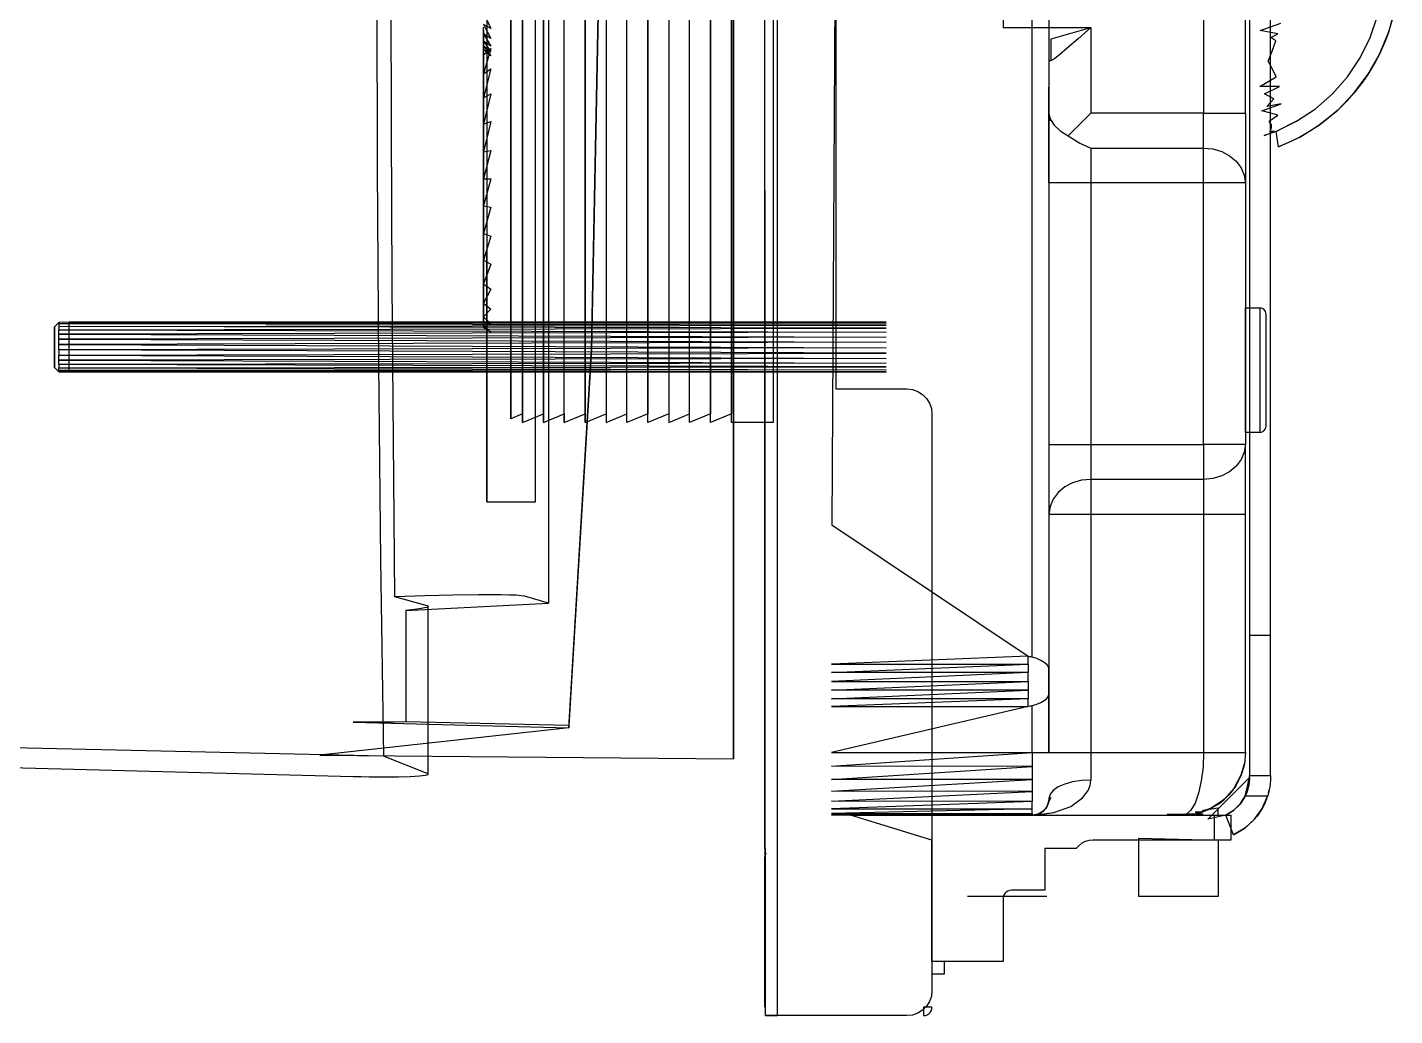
# Model space of a CAD drawing. Header units: metres. Extents: x 62 to 334, y -352 to -102.
# Drawn here: x 186.26 to 192.81, y -149.64 to -144.91 of the extents above; entities that cross this region are included whole.
import ezdxf

# ---------------------------------------------------------------- set-up
doc = ezdxf.new("R2010")
doc.units = ezdxf.units.M

msp = doc.modelspace()

# ---------------------------------------------------------------- linework, layer by layer
for p, q in [((189.8523, -149.64), (189.8522, -139.6401)), ((189.7926, -148.84), (189.7922, -140.4401)), ((192.1122, -140.7901), (192.1122, -148.4911)), ((192.2122, -148.49), (192.2122, -140.789)), ((189.6422, -140.8698), (189.6422, -148.4103)), ((189.6422, -148.4103), (189.6422, -140.8698)), ((188.7569, -141.6151), (188.7569, -147.665)), ((188.4613, -142.1), (188.4613, -147.0557)), ((188.6942, -147.18), (188.6942, -142.1)), ((188.5763, -146.7824), (188.5763, -142.4977)), ((188.5763, -142.4977), (188.5763, -146.7824)), ((188.5763, -146.7824), (188.5763, -142.4977)), ((188.6323, -142.4801), (188.6323, -146.8)), ((188.6323, -142.5201), (188.6323, -146.76)), ((188.6323, -146.8), (188.6323, -142.5201)), ((188.7323, -142.4801), (188.7323, -146.8)), ((188.7323, -146.76), (188.7323, -142.5201)), ((188.8323, -146.8), (188.8323, -142.4801)), ((188.8323, -146.76), (188.8323, -142.5201)), ((188.9323, -146.8), (188.9323, -142.4801)), ((188.9323, -142.5201), (188.9323, -146.8)), ((189.0323, -142.4801), (189.0323, -146.8)), ((189.0323, -142.5201), (189.0323, -146.8)), ((189.1323, -146.8), (189.1323, -142.4801)), ((189.1323, -146.76), (189.1323, -142.5201)), ((189.2323, -146.8), (189.2323, -142.4801)), ((189.2323, -142.5201), (189.2323, -146.76)), ((189.3323, -142.4801), (189.3323, -146.8)), ((189.3323, -142.5201), (189.3323, -146.76)), ((189.4323, -146.8), (189.4323, -142.4801)), ((189.4323, -146.76), (189.4323, -142.5201)), ((189.5323, -146.8), (189.5323, -142.4801)), ((189.5323, -142.5201), (189.5323, -146.76)), ((189.6323, -146.8), (189.6323, -142.4801)), ((189.6323, -142.5201), (189.6323, -146.76)), ((189.8322, -142.4801), (189.8323, -146.8)), ((190.1322, -142.6401), (190.1322, -146.64)), ((190.1322, -143.93), (190.1122, -147.29)), ((191.8922, -144.043), (191.8922, -145.32)), ((192.0922, -145.32), (192.0922, -144.21)), ((190.9322, -144.37), (190.9322, -144.91)), ((187.9354, -144.64), (187.9374, -145.5812)), ((188.0048, -145.39), (188.0037, -144.6396)), ((188.9621, -146.4535), (188.9983, -144.64)), ((188.9983, -144.64), (188.9623, -146.4478)), ((191.0722, -147.9233), (191.0722, -144.73)), ((191.1522, -144.828), (191.1522, -147.9797)), ((192.8067, -144.8255), (192.777, -144.9335)), ((188.4453, -144.84), (188.4801, -144.9141)), ((188.4453, -144.8954), (188.4801, -144.962)), ((188.4801, -144.9141), (188.4453, -144.8954)), ((192.1638, -144.924), (192.2614, -144.8897)), ((192.6893, -144.9578), (192.7242, -144.8549)), ((192.7817, -144.9193), (192.7976, -144.8648)), ((188.4453, -145.0148), (188.4453, -144.9084)), ((188.4453, -144.9244), (188.4453, -146.2954)), ((188.4453, -146.2954), (188.4453, -144.9244)), ((188.4453, -144.9405), (188.4801, -144.9995)), ((188.4801, -144.962), (188.4453, -144.9405)), ((190.9322, -144.91), (191.3522, -144.91)), ((191.1619, -144.9636), (191.3522, -144.91)), ((191.3522, -144.91), (191.2921, -144.9636)), ((191.3522, -144.91), (191.3522, -145.32)), ((192.2482, -144.9409), (192.1638, -144.924)), ((192.2145, -144.9578), (192.2482, -144.9409)), ((192.238, -144.9744), (192.2145, -144.9578)), ((192.6412, -145.0552), (192.6893, -144.9578)), ((192.7341, -145.037), (192.777, -144.9335)), ((192.777, -144.9335), (192.7625, -144.9727)), ((192.777, -144.9335), (192.7817, -144.9193)), ((188.4453, -144.9753), (188.4453, -145.0402)), ((188.4801, -144.9995), (188.4453, -144.9753)), ((188.4453, -144.9753), (188.4801, -145.027)), ((188.4453, -146.2954), (188.4453, -144.9753)), ((188.4453, -144.9999), (188.4801, -145.045)), ((188.4801, -145.027), (188.4453, -144.9999)), ((188.4801, -145.011), (188.4453, -145.1324)), ((188.4453, -145.0402), (188.4801, -145.011)), ((188.4801, -145.045), (188.4453, -145.0148)), ((191.1619, -145.066), (191.1619, -144.9636)), ((191.2397, -145.0095), (191.203, -145.0401)), ((191.2921, -144.9636), (191.2397, -145.0095)), ((192.2013, -145.0707), (192.2208, -145.0234)), ((192.2208, -145.0234), (192.238, -144.9744)), ((192.7625, -144.9727), (192.7341, -145.037)), ((188.4453, -145.1324), (188.4453, -145.0402)), ((188.4453, -145.0402), (188.4453, -146.2954)), ((191.1522, -145.32), (191.1527, -145.07)), ((191.1527, -145.07), (191.1563, -145.07)), ((191.1563, -145.07), (191.1619, -145.066)), ((191.1619, -145.0686), (191.1563, -145.07)), ((191.17, -145.0643), (191.1619, -145.0686)), ((191.1797, -145.0579), (191.17, -145.0643)), ((191.203, -145.0401), (191.1797, -145.0579)), ((192.2162, -145.0963), (192.2013, -145.0707)), ((192.5809, -145.1455), (192.6412, -145.0552)), ((192.6788, -145.1343), (192.7341, -145.037)), ((192.7142, -145.0754), (192.6788, -145.1343)), ((192.7341, -145.037), (192.7142, -145.0754)), ((188.4801, -145.1078), (188.4453, -145.246)), ((188.4453, -145.1324), (188.4801, -145.1078)), ((188.4453, -145.246), (188.4453, -145.1324)), ((188.4453, -146.2954), (188.4453, -145.1324)), ((192.1611, -145.192), (192.24, -145.1455)), ((192.24, -145.1455), (192.2162, -145.0963)), ((192.5093, -145.2271), (192.5809, -145.1455)), ((192.6119, -145.2241), (192.6788, -145.1343)), ((192.6788, -145.1343), (192.6534, -145.1712)), ((192.2558, -145.192), (192.1611, -145.192)), ((192.184, -145.2271), (192.2558, -145.192)), ((192.6534, -145.1712), (192.6119, -145.2241)), ((188.4801, -145.227), (188.4453, -145.3733)), ((188.4453, -145.246), (188.4801, -145.227)), ((188.4453, -145.246), (188.4453, -146.2954)), ((188.4453, -145.3733), (188.4453, -145.246)), ((192.1708, -145.3096), (192.2633, -145.276)), ((192.2286, -145.2522), (192.184, -145.2271)), ((192.1946, -145.2875), (192.2286, -145.2522)), ((192.2633, -145.276), (192.1946, -145.2875)), ((192.4276, -145.2987), (192.5093, -145.2271)), ((192.6119, -145.2241), (192.5343, -145.3049)), ((192.5343, -145.3049), (192.581, -145.2587)), ((192.581, -145.2587), (192.6119, -145.2241)), ((191.1522, -145.32), (191.1572, -145.3572)), ((191.1541, -145.3349), (191.1522, -145.32)), ((191.1522, -145.6541), (191.1522, -145.32)), ((191.1541, -145.3349), (191.1594, -145.35)), ((191.1572, -145.3572), (191.1541, -145.3349)), ((191.1594, -145.35), (191.1776, -145.3775)), ((191.3522, -145.32), (191.2441, -145.4282)), ((191.8922, -145.32), (191.3522, -145.32)), ((191.8922, -145.4871), (191.8922, -145.32)), ((191.8922, -145.32), (192.0922, -145.32)), ((192.0922, -145.32), (192.0922, -146.9059)), ((192.2136, -145.3201), (192.1708, -145.3096)), ((192.2067, -145.359), (192.2483, -145.3304)), ((192.2483, -145.3304), (192.2136, -145.3201)), ((192.3373, -145.359), (192.4276, -145.2987)), ((192.4474, -145.3755), (192.5343, -145.3049)), ((192.4983, -145.3364), (192.4474, -145.3755)), ((192.5343, -145.3049), (192.4983, -145.3364)), ((188.0079, -146.139), (188.0048, -145.39)), ((188.4801, -145.3605), (188.4453, -145.5055)), ((188.4453, -145.3733), (188.4801, -145.3605)), ((188.4453, -145.5055), (188.4453, -145.3733)), ((191.1776, -145.3775), (191.2061, -145.4042)), ((191.2061, -145.4042), (191.2441, -145.4282)), ((192.1817, -145.4262), (192.2323, -145.4071)), ((192.2399, -145.4071), (192.1817, -145.4262)), ((192.2166, -145.3765), (192.2067, -145.359)), ((192.2093, -145.4071), (192.2174, -145.3925)), ((192.2323, -145.4071), (192.2093, -145.4071)), ((192.2174, -145.3925), (192.2166, -145.3765)), ((192.3373, -145.359), (192.2399, -145.4071)), ((192.2399, -145.4071), (192.2696, -145.3925)), ((192.2507, -145.4819), (192.2399, -145.4071)), ((192.2696, -145.3925), (192.3373, -145.359)), ((192.3524, -145.4348), (192.4474, -145.3755)), ((192.4065, -145.4031), (192.3524, -145.4348)), ((192.4474, -145.3755), (192.4065, -145.4031)), ((191.2441, -145.4282), (191.2995, -145.4633)), ((191.2995, -145.4633), (191.3522, -145.4871)), ((192.2507, -145.4819), (192.3524, -145.4348)), ((192.307, -145.4578), (192.2507, -145.4819)), ((192.3524, -145.4348), (192.307, -145.4578)), ((188.4801, -145.4992), (188.4453, -145.6348)), ((188.4453, -145.5055), (188.4801, -145.4992)), ((188.4453, -145.6348), (188.4453, -145.5055)), ((191.3522, -145.4871), (191.8922, -145.4871)), ((191.3522, -145.4871), (191.3522, -148.38)), ((191.8922, -145.6541), (191.8922, -145.4871)), ((191.8922, -145.4871), (191.9367, -145.4912)), ((191.9367, -145.4912), (191.979, -145.5036)), ((191.979, -145.5036), (192.0169, -145.5235)), ((192.0169, -145.5235), (192.0486, -145.5499)), ((187.9374, -145.5812), (187.9433, -146.5214)), ((192.0486, -145.5499), (192.0724, -145.5816)), ((192.0724, -145.5816), (192.0872, -145.6169)), ((188.4801, -145.6348), (188.4453, -145.7641)), ((188.4453, -145.6348), (188.4801, -145.6348)), ((188.4453, -145.7641), (188.4453, -145.6348)), ((191.1522, -145.6541), (191.1522, -146.9059)), ((191.8922, -145.6541), (191.1522, -145.6541)), ((192.0922, -145.6541), (191.8922, -145.6541)), ((191.8922, -146.9059), (191.8922, -145.6541)), ((192.0872, -145.6169), (192.0922, -145.6541)), ((189.7923, -145.6903), (189.7926, -148.84)), ((189.7923, -146.94), (189.7923, -145.6903)), ((188.4453, -145.7641), (188.4453, -146.1372)), ((188.4453, -145.8963), (188.4453, -145.7641)), ((188.4453, -145.7641), (188.4801, -145.7704)), ((188.4453, -146.2294), (188.4453, -145.7641)), ((188.4801, -145.7704), (188.4453, -145.8963)), ((189.6422, -145.8315), (189.6422, -146.322)), ((189.6422, -146.2206), (189.6422, -145.8315)), ((189.6422, -145.8315), (189.6422, -146.2206)), ((189.6422, -146.1109), (189.6422, -145.8315)), ((188.4453, -145.8963), (188.4801, -145.9091)), ((188.4453, -146.0236), (188.4453, -145.8963)), ((188.4801, -145.9091), (188.4453, -146.0236)), ((188.4613, -145.9816), (188.4613, -147.18)), ((188.4613, -147.18), (188.4613, -145.9816)), ((188.4453, -146.0236), (188.4801, -146.0426)), ((188.4453, -146.1372), (188.4453, -146.0236)), ((188.4801, -146.0426), (188.4453, -146.1372)), ((188.4453, -146.1372), (188.4801, -146.1618)), ((188.4453, -146.2294), (188.4453, -146.1372)), ((189.6422, -146.5999), (189.6422, -146.1109)), ((189.6422, -146.1109), (189.6422, -146.5999)), ((189.6422, -146.322), (189.6422, -146.1109)), ((188.0205, -147.6355), (188.0079, -146.139)), ((188.4801, -146.1618), (188.4453, -146.2294)), ((188.4613, -146.1761), (188.4613, -147.18)), ((188.4613, -147.0557), (188.4613, -146.1761)), ((188.4453, -146.2294), (188.4801, -146.2586)), ((188.4453, -146.2954), (188.4453, -146.2294)), ((188.4801, -146.2586), (188.4453, -146.2954)), ((192.0922, -146.2522), (192.1622, -146.2522)), ((192.0922, -146.8478), (192.0922, -146.2522)), ((192.1622, -146.2522), (192.1622, -146.8478)), ((192.1689, -146.2529), (192.1622, -146.2522)), ((192.1809, -146.2587), (192.1689, -146.2529)), ((192.1892, -146.2691), (192.1809, -146.2587)), ((192.1922, -146.282), (192.1892, -146.2691)), ((186.4123, -146.3217), (186.3923, -146.342)), ((186.4623, -146.3202), (186.4123, -146.3217)), ((186.4123, -146.3287), (186.4123, -146.3217)), ((190.3722, -146.3245), (186.4123, -146.3287)), ((190.3722, -146.3344), (186.4123, -146.3287)), ((186.4123, -146.3287), (186.4123, -146.3409)), ((186.4123, -146.3409), (190.3722, -146.3344)), ((186.4623, -146.3202), (190.3722, -146.3245)), ((186.4623, -146.5583), (186.4623, -146.3202)), ((190.3722, -146.3202), (186.4623, -146.3202)), ((188.4453, -146.2954), (188.4453, -146.3452)), ((188.4453, -146.3334), (188.4453, -146.2954)), ((188.4453, -146.2954), (188.4801, -146.3277)), ((188.4801, -146.3277), (188.4453, -146.3334)), ((188.4453, -146.3452), (188.4453, -146.3334)), ((188.4453, -146.3334), (188.4801, -146.3676)), ((192.1922, -146.818), (192.1922, -146.282)), ((186.3923, -146.538), (186.3923, -146.342)), ((186.3923, -146.342), (186.3923, -146.538)), ((190.3722, -146.3494), (186.4123, -146.3409)), ((186.4123, -146.3409), (186.4123, -146.3577)), ((186.4123, -146.3577), (190.3722, -146.3494)), ((186.4123, -146.3577), (190.3722, -146.3688)), ((186.4123, -146.3783), (186.4123, -146.3577)), ((190.3722, -146.3688), (186.4123, -146.3783)), ((186.4123, -146.3783), (190.3722, -146.3917)), ((186.4123, -146.4018), (186.4123, -146.3783)), ((190.3722, -146.3917), (186.4123, -146.4018)), ((188.4801, -146.3676), (188.4453, -146.3452)), ((188.4613, -146.376), (188.4613, -147.18)), ((188.4613, -146.4762), (188.4613, -146.376)), ((186.4123, -146.4018), (190.3722, -146.4169)), ((186.4123, -146.4271), (186.4123, -146.4018)), ((190.3722, -146.4169), (186.4123, -146.4271)), ((186.4123, -146.4271), (190.3722, -146.4432)), ((186.4123, -146.4529), (186.4123, -146.4271)), ((190.3722, -146.4432), (186.4123, -146.4529)), ((190.3722, -146.4694), (186.4123, -146.4529)), ((186.4123, -146.4529), (186.4123, -146.4782)), ((188.4613, -146.4472), (188.4613, -146.4762)), ((188.4613, -147.18), (188.4613, -146.4472)), ((188.8535, -148.2626), (188.9621, -146.4535)), ((188.9623, -146.4478), (188.8544, -148.2512)), ((188.9621, -146.4535), (188.8544, -148.2512)), ((188.9623, -146.4478), (188.9621, -146.4535)), ((186.4123, -146.4782), (190.3722, -146.4694)), ((186.4123, -146.5017), (186.4123, -146.4782)), ((186.4123, -146.4782), (190.3722, -146.4941)), ((190.3722, -146.4941), (186.4123, -146.5017)), ((186.4123, -146.5223), (186.4123, -146.5017)), ((186.4123, -146.5017), (190.3722, -146.5162)), ((190.3722, -146.5162), (186.4123, -146.5223)), ((190.3722, -146.5347), (186.4123, -146.5223)), ((186.4123, -146.5223), (186.4123, -146.5391)), ((187.9433, -146.5214), (187.9532, -147.4603)), ((186.3923, -146.538), (186.4123, -146.5583)), ((186.4123, -146.5391), (190.3722, -146.5347)), ((186.4123, -146.5391), (190.3722, -146.5485)), ((186.4123, -146.5513), (186.4123, -146.5391)), ((190.3722, -146.5485), (186.4123, -146.5513)), ((186.4123, -146.5513), (190.3722, -146.5571)), ((186.4123, -146.5583), (186.4123, -146.5513)), ((186.4123, -146.5583), (186.4623, -146.5583)), ((190.3722, -146.5571), (186.4623, -146.5583)), ((186.4623, -146.5583), (190.3722, -146.56)), ((189.6422, -146.5581), (189.6422, -148.4103)), ((189.6422, -148.4103), (189.6422, -146.5581)), ((189.6422, -148.185), (189.6422, -146.5999)), ((189.6422, -146.5999), (189.6422, -148.185)), ((189.6422, -146.6604), (189.6422, -148.4103)), ((189.6422, -148.4103), (189.6422, -146.6604)), ((190.1322, -146.64), (190.4722, -146.64)), ((190.4722, -146.64), (190.4989, -146.643)), ((190.4989, -146.643), (190.5243, -146.6519)), ((190.5243, -146.6519), (190.5471, -146.6662)), ((190.5471, -146.6662), (190.5661, -146.6852)), ((190.5661, -146.6852), (190.5804, -146.7079)), ((190.5804, -146.7079), (190.5892, -146.7333)), ((188.6323, -146.76), (188.5763, -146.7824)), ((188.6323, -146.8), (188.7323, -146.76)), ((188.6323, -146.76), (188.6323, -146.8)), ((188.7323, -146.8), (188.7323, -146.76)), ((188.7323, -146.8), (188.8323, -146.76)), ((188.8323, -146.8), (188.9323, -146.76)), ((188.8323, -146.76), (188.8323, -146.8)), ((188.9323, -146.8), (189.0323, -146.76)), ((189.0323, -146.8), (189.1323, -146.76)), ((189.2323, -146.76), (189.1323, -146.8)), ((189.3323, -146.76), (189.2323, -146.8)), ((189.3323, -146.8), (189.4323, -146.76)), ((189.5323, -146.76), (189.4323, -146.8)), ((189.6323, -146.76), (189.5323, -146.8)), ((190.5892, -146.7333), (190.5922, -146.76)), ((190.5922, -146.76), (190.5922, -149.52)), ((189.8323, -146.8), (189.6323, -146.8)), ((192.1622, -146.8478), (192.0922, -146.8478)), ((192.1622, -146.8478), (192.1689, -146.8471)), ((192.1689, -146.8471), (192.1809, -146.8413)), ((192.1809, -146.8413), (192.1892, -146.831)), ((192.1892, -146.831), (192.1922, -146.818)), ((191.1522, -146.9059), (191.1522, -148.38)), ((191.1522, -146.9059), (191.8922, -146.9059)), ((191.8922, -146.9059), (191.8922, -147.073)), ((192.0922, -146.9059), (191.8922, -146.9059)), ((192.0922, -146.9059), (192.0872, -146.9431)), ((192.0922, -147.24), (192.0922, -146.9059)), ((189.7923, -146.94), (189.7926, -148.84)), ((189.7923, -147.0262), (189.7923, -146.94)), ((192.0724, -146.9784), (192.0486, -147.0101)), ((192.0872, -146.9431), (192.0724, -146.9784)), ((189.7926, -148.84), (189.7923, -147.0262)), ((189.7923, -147.0262), (189.7923, -147.047)), ((189.7926, -148.84), (189.7923, -147.047)), ((189.7923, -147.047), (189.7923, -147.0616)), ((192.0169, -147.0365), (191.979, -147.0564)), ((192.0486, -147.0101), (192.0169, -147.0365)), ((189.7926, -148.84), (189.7923, -147.0616)), ((189.7923, -147.0616), (189.7926, -148.84)), ((191.2275, -147.1094), (191.1959, -147.1359)), ((191.2655, -147.0895), (191.2275, -147.1094)), ((191.3077, -147.0772), (191.2655, -147.0895)), ((191.3522, -147.073), (191.3077, -147.0772)), ((191.8922, -147.073), (191.3522, -147.073)), ((191.9367, -147.0688), (191.8922, -147.073)), ((191.8922, -147.073), (191.8922, -147.24)), ((191.979, -147.0564), (191.9367, -147.0688)), ((188.4613, -147.18), (188.6942, -147.18)), ((191.172, -147.1675), (191.1572, -147.2028)), ((191.1959, -147.1359), (191.172, -147.1675)), ((191.1572, -147.2028), (191.1522, -147.24)), ((191.1522, -147.24), (191.8922, -147.24)), ((191.8922, -147.24), (192.0922, -147.24)), ((191.8922, -147.24), (191.8922, -148.38)), ((192.0922, -148.38), (192.0922, -147.24)), ((190.1122, -147.29), (191.0524, -147.92)), ((187.9532, -147.4603), (187.9669, -148.3973)), ((188.1644, -147.6306), (188.0205, -147.6355)), ((188.1767, -147.679), (188.0205, -147.6355)), ((188.299, -147.6273), (188.1644, -147.6306)), ((188.4212, -147.6257), (188.299, -147.6273)), ((188.5282, -147.6258), (188.4212, -147.6257)), ((188.569, -147.6265), (188.5282, -147.6258)), ((188.6018, -147.628), (188.569, -147.6265)), ((188.626, -147.6301), (188.6018, -147.628)), ((188.6414, -147.6328), (188.626, -147.6301)), ((188.7569, -147.665), (188.6414, -147.6328)), ((188.0742, -147.7008), (188.7569, -147.665)), ((188.1021, -147.6977), (188.0742, -147.7008)), ((188.0742, -147.7008), (188.0742, -148.233)), ((188.1266, -147.6946), (188.1021, -147.6977)), ((188.1472, -147.6915), (188.1266, -147.6946)), ((188.1632, -147.6886), (188.1472, -147.6915)), ((188.1742, -147.6858), (188.1632, -147.6886)), ((188.1801, -147.6832), (188.1742, -147.6858)), ((188.1808, -147.681), (188.1767, -147.679)), ((188.1808, -147.681), (188.1801, -147.6832)), ((188.1807, -148.4826), (188.1808, -147.681)), ((192.2122, -147.82), (192.1122, -147.82)), ((191.0524, -147.92), (190.112, -147.9568)), ((190.112, -147.9974), (191.0524, -147.9568)), ((190.112, -147.9568), (191.0524, -147.9568)), ((191.0524, -147.92), (191.0579, -147.9203)), ((191.0524, -147.9568), (191.0524, -147.92)), ((191.0524, -147.9568), (191.0524, -147.9974)), ((191.0579, -147.9203), (191.0636, -147.9211)), ((191.0636, -147.9211), (191.0722, -147.9233)), ((191.083, -147.9271), (191.0722, -147.9233)), ((191.0935, -147.9311), (191.083, -147.9271)), ((191.1131, -147.9396), (191.0935, -147.9311)), ((191.1295, -147.9489), (191.1131, -147.9396)), ((191.142, -147.9587), (191.1295, -147.9489)), ((191.1496, -147.969), (191.142, -147.9587)), ((191.1522, -147.9797), (191.1496, -147.969)), ((189.7923, -148.0217), (189.7923, -149.5917)), ((191.0524, -147.9974), (190.112, -147.9974)), ((191.0524, -147.9974), (190.112, -148.04)), ((191.0524, -148.04), (191.0524, -147.9974)), ((191.1522, -148.38), (191.1522, -147.9797)), ((190.112, -148.04), (191.0524, -148.04)), ((190.112, -148.0826), (191.0524, -148.04)), ((190.112, -148.1232), (191.0524, -148.0826)), ((191.0524, -148.0826), (190.112, -148.0826)), ((191.0524, -148.04), (191.0524, -148.0826)), ((191.0524, -148.0826), (191.0524, -148.1232)), ((191.1496, -148.111), (191.1522, -148.1003)), ((191.0524, -148.1232), (190.112, -148.1232)), ((191.0524, -148.1232), (190.112, -148.16)), ((191.0524, -148.16), (190.112, -148.38)), ((190.112, -148.16), (191.0524, -148.16)), ((191.0524, -148.16), (191.0524, -148.1232)), ((191.0613, -148.1593), (191.0524, -148.16)), ((191.0669, -148.1582), (191.0613, -148.1593)), ((191.0722, -148.1567), (191.0669, -148.1582)), ((191.0722, -148.1567), (191.083, -148.1529)), ((191.0722, -148.38), (191.0722, -148.1567)), ((191.083, -148.1529), (191.0935, -148.1489)), ((191.0935, -148.1489), (191.1131, -148.1403)), ((191.1131, -148.1403), (191.1295, -148.1311)), ((191.1295, -148.1311), (191.1419, -148.1213)), ((191.1419, -148.1213), (191.1496, -148.111)), ((188.0742, -148.233), (188.0204, -148.2348)), ((188.8544, -148.2512), (188.0742, -148.233)), ((188.8535, -148.2626), (187.6629, -148.3934)), ((187.8211, -148.2344), (188.8535, -148.2626)), ((187.8902, -148.2356), (187.8211, -148.2344)), ((187.9579, -148.2357), (187.8902, -148.2356)), ((188.0204, -148.2348), (187.9579, -148.2357)), ((188.8544, -148.2512), (188.8535, -148.2626)), ((181.9794, -148.3397), (187.8211, -148.4951)), ((187.9669, -148.3973), (184.9655, -148.33)), ((187.6629, -148.3934), (189.6422, -148.4103)), ((188.1767, -148.4803), (187.9669, -148.3973)), ((190.112, -148.4463), (191.0722, -148.38)), ((190.112, -148.38), (191.0722, -148.38)), ((191.0722, -148.38), (191.1522, -148.38)), ((191.0722, -148.38), (191.0722, -148.4467)), ((191.1522, -148.38), (191.3522, -148.38)), ((191.3522, -148.38), (191.8922, -148.38)), ((191.3522, -148.38), (191.3522, -148.512)), ((191.8922, -148.38), (191.8895, -148.4499)), ((191.8922, -148.38), (192.0922, -148.38)), ((192.0922, -148.38), (192.0873, -148.4343)), ((188.095, -148.495), (188.1387, -148.4925)), ((188.1387, -148.4925), (188.1676, -148.489)), ((188.1676, -148.489), (188.1805, -148.4849)), ((188.1807, -148.4826), (188.1767, -148.4803)), ((188.1805, -148.4849), (188.1807, -148.4826)), ((191.0722, -148.4467), (190.112, -148.4463)), ((190.112, -148.5094), (191.0722, -148.4467)), ((191.0722, -148.4467), (191.0722, -148.5102)), ((191.8895, -148.4499), (191.8814, -148.5159)), ((192.0389, -148.5507), (192.0726, -148.4868)), ((192.0726, -148.4868), (192.046, -148.54)), ((192.0726, -148.4868), (192.0873, -148.4343)), ((192.0847, -148.4467), (192.0726, -148.4868)), ((192.0873, -148.4343), (192.0847, -148.4467)), ((192.1122, -148.4911), (192.2122, -148.49)), ((192.1122, -148.5), (192.1122, -148.4911)), ((192.2122, -148.49), (192.2122, -148.5)), ((187.8211, -148.4951), (187.86, -148.496)), ((187.86, -148.496), (187.8984, -148.4966)), ((187.8984, -148.4966), (187.9359, -148.497)), ((187.9359, -148.497), (187.972, -148.4972)), ((187.972, -148.4972), (188.0386, -148.4966)), ((188.0386, -148.4966), (188.095, -148.495)), ((191.0722, -148.5102), (190.112, -148.5094)), ((190.112, -148.566), (191.0722, -148.5102)), ((191.0722, -148.5102), (191.0722, -148.567)), ((191.1959, -148.5451), (191.172, -148.5618)), ((191.2275, -148.5312), (191.1959, -148.5451)), ((191.2655, -148.5207), (191.2275, -148.5312)), ((191.3077, -148.5142), (191.2655, -148.5207)), ((191.3522, -148.512), (191.3077, -148.5142)), ((191.3391, -148.5629), (191.3487, -148.5384)), ((191.3487, -148.5384), (191.3522, -148.512)), ((191.8814, -148.5159), (191.8684, -148.5744)), ((191.9122, -148.7), (192.1122, -148.5)), ((191.9909, -148.6047), (192.0389, -148.5507)), ((192.0389, -148.5507), (192.029, -148.5642)), ((192.046, -148.54), (192.0389, -148.5507)), ((192.0908, -148.59), (192.1122, -148.5)), ((192.1072, -148.5445), (192.0924, -148.5868)), ((192.1059, -148.5499), (192.1022, -148.5624)), ((192.1086, -148.5379), (192.1059, -148.5499)), ((192.1122, -148.5), (192.1072, -148.5445)), ((192.1109, -148.5227), (192.1086, -148.5379)), ((192.112, -148.5101), (192.1109, -148.5227)), ((192.1122, -148.5), (192.112, -148.5101)), ((192.2064, -148.5587), (192.2031, -148.5732)), ((192.205, -148.5654), (192.2064, -148.5587)), ((192.2086, -148.5464), (192.2064, -148.5587)), ((192.2108, -148.5293), (192.2086, -148.5464)), ((192.2119, -148.5135), (192.2108, -148.5293)), ((192.2122, -148.5), (192.2119, -148.5135)), ((191.0722, -148.567), (190.112, -148.566)), ((190.112, -148.6134), (191.0722, -148.567)), ((191.0722, -148.6145), (190.112, -148.6134)), ((191.0722, -148.6145), (190.112, -148.6493)), ((191.0722, -148.567), (191.0722, -148.6145)), ((191.0722, -148.6503), (191.0722, -148.6145)), ((191.1506, -148.6165), (191.142, -148.6407)), ((191.1434, -148.6365), (191.1501, -148.6185)), ((191.1501, -148.6185), (191.1443, -148.6347)), ((191.1498, -148.6211), (191.1459, -148.6328)), ((191.1506, -148.6165), (191.1498, -148.6211)), ((191.1522, -148.6), (191.1501, -148.6185)), ((191.1501, -148.6185), (191.1506, -148.6165)), ((191.1613, -148.5964), (191.1506, -148.6165)), ((191.1572, -148.5804), (191.1522, -148.6)), ((191.172, -148.5618), (191.1572, -148.5804)), ((191.2571, -148.6382), (191.3126, -148.5981)), ((191.3126, -148.5981), (191.3391, -148.5629)), ((191.8512, -148.6223), (191.8308, -148.6568)), ((191.8684, -148.5744), (191.8512, -148.6223)), ((191.9909, -148.6047), (191.9315, -148.6457)), ((191.9315, -148.6457), (191.9644, -148.6256)), ((191.9644, -148.6256), (191.9909, -148.6047)), ((191.9941, -148.6019), (191.972, -148.6201)), ((191.972, -148.6201), (191.9793, -148.6145)), ((191.9793, -148.6145), (191.9941, -148.6019)), ((191.9976, -148.5987), (191.9909, -148.6047)), ((192.0116, -148.5846), (191.9976, -148.5987)), ((192.029, -148.5642), (192.0116, -148.5846)), ((192.0369, -148.6563), (192.0686, -148.6247)), ((192.0908, -148.59), (192.0668, -148.6269)), ((192.0686, -148.6247), (192.0668, -148.6269)), ((192.0686, -148.6247), (192.0924, -148.5868)), ((192.0908, -148.59), (192.0686, -148.6247)), ((192.097, -148.5764), (192.0908, -148.59)), ((192.0924, -148.5868), (192.0908, -148.59)), ((192.1984, -148.59), (192.0908, -148.59)), ((192.1022, -148.5624), (192.097, -148.5764)), ((192.1732, -148.6479), (192.1984, -148.59)), ((192.1984, -148.59), (192.1837, -148.6277)), ((192.2009, -148.5817), (192.1984, -148.59)), ((192.2031, -148.5732), (192.2009, -148.5817)), ((192.2031, -148.5732), (192.205, -148.5654)), ((190.112, -148.6493), (191.0722, -148.6503)), ((191.0722, -148.6503), (190.112, -148.6719)), ((190.112, -148.6719), (191.0722, -148.6725)), ((190.112, -148.68), (191.0722, -148.6725)), ((191.0722, -148.68), (190.112, -148.68)), ((190.2022, -148.68), (191.9422, -148.68)), ((190.5922, -148.8), (190.2022, -148.68)), ((191.0722, -148.6725), (191.0722, -148.6503)), ((191.0722, -148.6725), (191.0722, -148.68)), ((191.09, -148.678), (191.0722, -148.68)), ((191.0722, -148.68), (191.0816, -148.6794)), ((191.0722, -148.68), (191.0764, -148.6799)), ((191.0722, -148.68), (191.7922, -148.68)), ((191.0742, -148.68), (191.0722, -148.68)), ((191.0764, -148.6799), (191.0742, -148.68)), ((191.0764, -148.6799), (191.1748, -148.6683)), ((191.0816, -148.6794), (191.0764, -148.6799)), ((191.0816, -148.6794), (191.115, -148.6743)), ((191.0816, -148.6794), (191.1232, -148.676)), ((191.0922, -148.6779), (191.0816, -148.6794)), ((191.09, -148.678), (191.0816, -148.6794)), ((191.09, -148.678), (191.1066, -148.6722)), ((191.115, -148.6743), (191.09, -148.678)), ((191.1011, -148.6752), (191.09, -148.678)), ((191.0922, -148.6779), (191.09, -148.678)), ((191.1093, -148.6717), (191.0922, -148.6779)), ((191.1066, -148.6722), (191.0922, -148.6779)), ((191.1011, -148.6752), (191.0922, -148.6779)), ((191.1251, -148.6611), (191.1011, -148.6752)), ((191.1093, -148.6717), (191.1011, -148.6752)), ((191.1221, -148.6625), (191.1066, -148.6722)), ((191.1066, -148.6722), (191.1093, -148.6717)), ((191.1206, -148.6647), (191.1093, -148.6717)), ((191.1251, -148.6611), (191.1206, -148.6647)), ((191.1348, -148.6499), (191.1221, -148.6625)), ((191.133, -148.652), (191.1221, -148.6625)), ((191.1232, -148.676), (191.1748, -148.6683)), ((191.142, -148.6407), (191.1251, -148.6611)), ((191.133, -148.652), (191.1251, -148.6611)), ((191.1434, -148.6365), (191.133, -148.652)), ((191.133, -148.652), (191.1368, -148.6485)), ((191.1348, -148.6499), (191.133, -148.652)), ((191.1443, -148.6347), (191.1348, -148.6499)), ((191.1434, -148.6365), (191.1348, -148.6499)), ((191.1368, -148.6485), (191.1434, -148.6365)), ((191.1459, -148.6328), (191.1434, -148.6365)), ((191.1443, -148.6347), (191.1434, -148.6365)), ((191.1748, -148.6683), (191.2571, -148.6382)), ((191.8155, -148.6763), (191.7173, -148.6776)), ((191.7173, -148.6776), (191.9622, -148.68)), ((191.8119, -148.6741), (191.7922, -148.68)), ((191.7922, -148.68), (191.8101, -148.6793)), ((191.8101, -148.6793), (191.832, -148.6771)), ((191.8308, -148.6568), (191.8119, -148.6741)), ((191.889, -148.6759), (191.8155, -148.6763)), ((191.832, -148.6771), (191.8639, -148.6713)), ((191.889, -148.6661), (191.8524, -148.6664)), ((191.8524, -148.6664), (191.889, -148.6759)), ((191.9315, -148.6457), (191.8639, -148.6713)), ((191.8639, -148.6713), (191.8783, -148.6673)), ((191.8783, -148.6673), (191.8993, -148.6602)), ((191.9622, -148.6468), (191.889, -148.6585)), ((191.889, -148.6585), (191.889, -148.6661)), ((191.8993, -148.6602), (191.9196, -148.6516)), ((191.999, -148.6802), (191.9122, -148.7)), ((191.9196, -148.6516), (191.9315, -148.6457)), ((191.9422, -148.68), (191.9422, -148.8)), ((191.9422, -148.68), (192.0222, -148.68)), ((191.9622, -148.68), (191.9622, -148.6468)), ((191.999, -148.6802), (192.0369, -148.6563)), ((192.0352, -148.6577), (191.999, -148.6802)), ((192.0351, -148.7737), (191.999, -148.6802)), ((192.0222, -148.68), (192.0222, -148.8)), ((192.0668, -148.6269), (192.0352, -148.6577)), ((192.0369, -148.6563), (192.0352, -148.6577)), ((192.0668, -148.6269), (192.0369, -148.6563)), ((192.1364, -148.6993), (192.1732, -148.6479)), ((192.1481, -148.6853), (192.1364, -148.6993)), ((192.1732, -148.6479), (192.1481, -148.6853)), ((192.1837, -148.6277), (192.1732, -148.6479)), ((192.0897, -148.7418), (192.0351, -148.7737)), ((192.0434, -148.7698), (192.0897, -148.7418)), ((192.0897, -148.7418), (192.1364, -148.6993)), ((192.1005, -148.7335), (192.0897, -148.7418)), ((192.1364, -148.6993), (192.1005, -148.7335)), ((190.5922, -149.38), (190.5922, -148.8)), ((191.3094, -148.8151), (191.2947, -148.8263)), ((191.326, -148.8068), (191.3094, -148.8151)), ((191.3438, -148.8017), (191.326, -148.8068)), ((191.3622, -148.8), (191.3438, -148.8017)), ((191.9422, -148.8), (191.3622, -148.8)), ((191.5822, -149.07), (191.5822, -148.79)), ((191.5822, -148.79), (191.9622, -148.8)), ((192.0222, -148.8), (191.9422, -148.8)), ((191.9622, -148.8), (191.9622, -149.07)), ((192.0351, -148.7737), (192.0434, -148.7698)), ((189.7933, -148.8711), (189.7923, -148.88)), ((189.7923, -148.88), (189.7923, -148.94)), ((189.7923, -149.1424), (189.7923, -148.88)), ((189.7923, -148.88), (189.7923, -149.1897)), ((189.7923, -149.1424), (189.7923, -148.88)), ((189.7923, -148.88), (189.7923, -149.0436)), ((189.7923, -149.0436), (189.7923, -148.88)), ((189.7923, -148.88), (189.7923, -149.1544)), ((189.7923, -149.6), (189.7923, -148.88)), ((189.7923, -148.88), (189.7923, -149.24)), ((189.7923, -149.0672), (189.7923, -148.88)), ((189.7957, -148.84), (189.7926, -148.84)), ((189.7962, -148.8626), (189.7933, -148.8711)), ((189.7957, -149.64), (189.7957, -148.84)), ((191.1322, -148.84), (191.1322, -149.04)), ((191.2822, -148.84), (191.1322, -148.84)), ((191.2947, -148.8263), (191.2822, -148.84)), ((189.7923, -148.94), (189.7923, -149.54)), ((189.7923, -149.1897), (189.7923, -148.94)), ((189.7923, -148.94), (189.7923, -149.24)), ((189.7923, -148.94), (189.7923, -149.0436)), ((189.7923, -149.1544), (189.7923, -148.94)), ((189.7923, -148.94), (189.7923, -149.0672)), ((189.7923, -149.1424), (189.7923, -148.94)), ((189.7923, -148.94), (189.7923, -149.2371)), ((189.7923, -149.18), (189.7923, -148.94)), ((189.7923, -149.0436), (189.7923, -149.0672)), ((189.7923, -149.0672), (189.7923, -149.1424)), ((191.1422, -149.07), (190.7622, -149.07)), ((190.9332, -149.0711), (190.9322, -149.08)), ((190.9322, -149.08), (190.9322, -149.38)), ((190.9362, -149.0626), (190.9332, -149.0711)), ((190.941, -149.055), (190.9362, -149.0626)), ((190.9473, -149.0487), (190.941, -149.055)), ((190.9549, -149.0439), (190.9473, -149.0487)), ((190.9633, -149.041), (190.9549, -149.0439)), ((190.9722, -149.04), (190.9633, -149.041)), ((191.1322, -149.04), (190.9722, -149.04)), ((191.9622, -149.07), (191.5822, -149.07)), ((189.7923, -149.1544), (189.7923, -149.1424)), ((189.7923, -149.18), (189.7923, -149.1424)), ((189.7923, -149.1424), (189.7923, -149.1897)), ((189.7923, -149.1897), (189.7923, -149.1544)), ((189.7923, -149.2371), (189.7923, -149.18)), ((189.7923, -149.24), (189.7923, -149.18)), ((189.7923, -149.24), (189.7923, -149.1897)), ((189.7923, -149.1897), (189.7923, -149.24)), ((189.7923, -149.1973), (189.7923, -149.24)), ((189.7923, -149.2827), (189.7923, -149.1973)), ((189.7923, -149.54), (189.7923, -149.24)), ((189.7923, -149.2883), (189.7923, -149.24)), ((189.7923, -149.24), (189.7923, -149.3)), ((189.7923, -149.24), (189.7923, -149.6)), ((189.7923, -149.24), (189.7923, -149.2827)), ((189.7923, -149.2429), (189.7923, -149.3)), ((189.7923, -149.54), (189.7923, -149.2429)), ((189.7923, -149.2649), (189.7923, -149.54)), ((189.7923, -149.6), (189.7923, -149.2649)), ((189.7923, -149.3376), (189.7923, -149.2883)), ((189.7923, -149.2883), (189.7923, -149.3089)), ((189.7923, -149.6), (189.7923, -149.2883)), ((189.7923, -149.3), (189.7923, -149.3376)), ((189.7923, -149.3), (189.7923, -149.54)), ((189.7923, -149.3089), (189.7923, -149.3256)), ((189.7923, -149.6), (189.7923, -149.3089)), ((189.7923, -149.3089), (189.7923, -149.54)), ((189.7923, -149.6), (189.7923, -149.3256)), ((189.7923, -149.3256), (189.7923, -149.3376)), ((189.7923, -149.3376), (189.7923, -149.6)), ((189.7923, -149.3376), (189.7923, -149.6)), ((189.7923, -149.54), (189.7923, -149.3376)), ((189.7923, -149.3792), (189.7923, -149.6)), ((189.7923, -149.4363), (189.7923, -149.3792)), ((190.6522, -149.3798), (190.5922, -149.38)), ((190.5922, -149.38), (190.5922, -149.44)), ((190.9322, -149.38), (190.5922, -149.38)), ((190.6522, -149.44), (190.6522, -149.3798)), ((189.7923, -149.6), (189.7923, -149.4128)), ((189.7923, -149.6), (189.7923, -149.4363)), ((189.7923, -149.4363), (189.7923, -149.6)), ((190.5922, -149.44), (190.6522, -149.44)), ((189.7923, -149.54), (189.7923, -149.6)), ((190.5922, -149.52), (190.5892, -149.5467)), ((190.5661, -149.5948), (190.5471, -149.6138)), ((190.5522, -149.6), (190.5522, -149.64)), ((190.5922, -149.6), (190.5522, -149.6)), ((190.5804, -149.572), (190.5661, -149.5948)), ((190.5892, -149.5467), (190.5804, -149.572)), ((190.5912, -149.6089), (190.5922, -149.6)), ((189.7957, -149.64), (189.8523, -149.64)), ((189.8523, -149.64), (189.7957, -149.64)), ((190.4722, -149.64), (189.8523, -149.64)), ((190.4989, -149.637), (190.4722, -149.64)), ((190.5243, -149.6281), (190.4989, -149.637)), ((190.5471, -149.6138), (190.5243, -149.6281)), ((190.5522, -149.64), (190.5611, -149.639)), ((190.5611, -149.639), (190.5696, -149.636)), ((190.5696, -149.636), (190.5772, -149.6312)), ((190.5772, -149.6312), (190.5835, -149.6249)), ((190.5835, -149.6249), (190.5883, -149.6173)), ((190.5883, -149.6173), (190.5912, -149.6089))]:
    msp.add_line(p, q)

doc.saveas('drawing.dxf')
